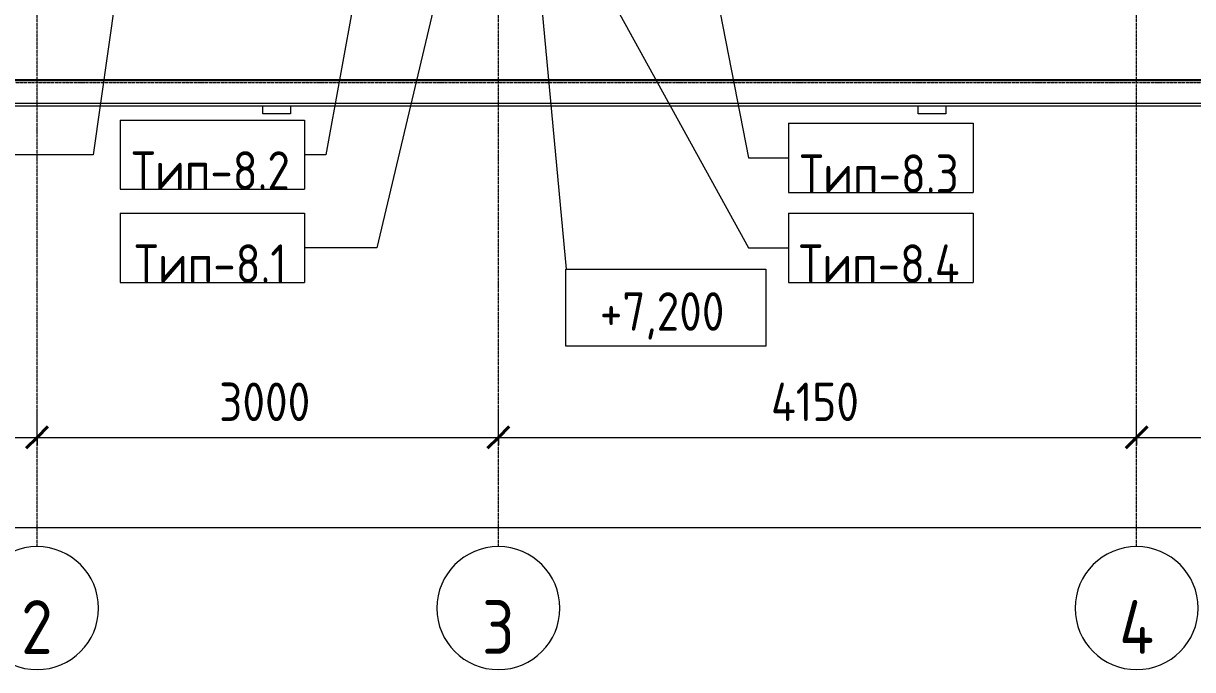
# Model space of a CAD drawing. Header units: millimetres. Extents: x -10474 to 67905, y -3824 to 44223.
# Drawn here: x -89 to 7514, y -3824 to 380 of the extents above; entities that cross this region are included whole.
import ezdxf

# ---------------------------------------------------------------- set-up
doc = ezdxf.new("R2010")
doc.units = ezdxf.units.MM
doc.linetypes.add('ADSK_Линия сетки', pattern=[25, 20, -2.5, 0, -2.5])
for name, color, linetype, lineweight in [('Аннотация', 7, 'Continuous', 20), ('Марки', 7, 'Continuous', 20), ('Оси', 7, 'Continuous', 9), ('Отметки', 7, 'Continuous', 9), ('Размеры', 7, 'Continuous', 9), ('Размеры-100', 7, 'Continuous', 9), ('Стены несущие', 7, 'Continuous', 30), ('Стены отделка', 7, 'Continuous', 30)]:
    doc.layers.add(name, color=color, linetype=linetype, lineweight=lineweight)
doc.styles.add('GOST Common', font='GOST_Common.ttf', dxfattribs={"width": 0.9, "height": 350})
doc.styles.add('GOST Common_2', font='GOST_Common.ttf', dxfattribs={"width": 0.9, "height": 250})
doc.styles.add('GOST Common_B', font='', dxfattribs={"width": 0.9, "height": 250})
doc.styles.get('GOST Common_B').set_extended_font_data('GOST Common', bold=True)
doc.dimstyles.new('ADSK_Основной_2_5_мм_Оси', dxfattribs={"dimscale": 304.8, "dimtxt": 251.428749, "dimasz": 0.463911, "dimexe": 0.492126, "dimexo": 0.492126, "dimgap": 0.098425, "dimtad": 1, "dimrnd": 0.01, "dimdsep": 46, "dimtxsty": 'GOST Common_2', "dimblk1": 'OBLIQUE', "dimblk2": 'OBLIQUE', "dimsah": 1, "dimcen": 0.09, "dimdle": 0.492126, "dimazin": 2, "dimtfac": 1, "dimtdec": 4, "dimtix": 1, "dimtmove": 0, "dimatfit": 3, "dimfxl": 1, "dimtvp": 1, "dimtolj": 1, "dimtzin": 0, "dimlwd": 20, "dimlwe": 20, "dimarcsym": 2})

# ---------------------------------------------------------------- blocks, each defined once
blk = doc.blocks.new('Ось сетки - Круг_Ø8 мм-8258-План потолков 2-го этажа')
at = {"layer": 'Оси', "lineweight": 20}
for start, end in [(360, 180), (180, 360)]:
    blk.add_arc((0, 0), 4, start, end, dxfattribs=at)
blk = doc.blocks.new('DIMBLOCK8-План потолков 2-го этажа')
at = {"layer": 'Размеры-100', "lineweight": 20, "transparency": 16777216}
for p, q in [((-6500.4, -2314), (-6500.4, -2164)), ((-0.4, -2314), (-0.4, -2164)), ((-6650.4, -2314), (-0.4, -2314)), ((-6500.4, -2314), (-6500.4, -2364)), ((-0.4, -2314), (-0.4, -2364))]:
    blk.add_line(p, q, dxfattribs=at)
at = {"layer": 'Размеры-100', "lineweight": 40, "transparency": 16777216}
for p, q in [((-6500.4, -2314), (-6429.7, -2243.3)), ((-0.4, -2314), (70.3, -2243.3)), ((-6500.4, -2314), (-6571.1, -2384.7)), ((-0.4, -2314), (-71.1, -2384.7))]:
    blk.add_line(p, q, dxfattribs=at)
at = {"layer": 'Размеры-100', "color": 0, "lineweight": 20, "transparency": 16777216, "insert": (-3565.8, -1957.3), "char_height": 250, "width": 756.843, "attachment_point": 1, "line_spacing_factor": 1.022761, "style": 'GOST Common_2'}
blk.add_mtext('6500', dxfattribs=at)
blk = doc.blocks.new('_Oblique')
at = {"color": 0, "linetype": 'ByBlock', "lineweight": -2}
blk.add_line((-0.5, -0.5), (0.5, 0.5), dxfattribs=at)
blk = doc.blocks.new('DIMBLOCK9-План потолков 2-го этажа')
at = {"layer": 'Размеры-100', "lineweight": 20, "transparency": 16777216}
for p, q in [((-0.4, -2314), (-0.4, -2164)), ((2999.6, -2314), (2999.6, -2164)), ((-0.4, -2314), (2999.6, -2314)), ((-0.4, -2314), (-0.4, -2364)), ((2999.6, -2314), (2999.6, -2364))]:
    blk.add_line(p, q, dxfattribs=at)
at = {"layer": 'Размеры-100', "lineweight": 40, "transparency": 16777216}
for p, q in [((-0.4, -2314), (70.3, -2243.3)), ((2999.6, -2314), (3070.3, -2243.3)), ((-0.4, -2314), (-71.1, -2384.7)), ((2999.6, -2314), (2928.9, -2384.7))]:
    blk.add_line(p, q, dxfattribs=at)
at = {"layer": 'Размеры-100', "color": 0, "lineweight": 20, "transparency": 16777216, "insert": (1184.2, -1957.3), "char_height": 250, "width": 756.843, "attachment_point": 1, "line_spacing_factor": 1.022761, "style": 'GOST Common_2'}
blk.add_mtext('3000', dxfattribs=at)
blk = doc.blocks.new('DIMBLOCK10-План потолков 2-го этажа')
at = {"layer": 'Размеры-100', "lineweight": 20, "transparency": 16777216}
for p, q in [((2999.6, -2314), (2999.6, -2164)), ((7149.6, -2314), (7149.6, -2164)), ((2999.6, -2314), (7149.6, -2314)), ((2999.6, -2314), (2999.6, -2364)), ((7149.6, -2314), (7149.6, -2364))]:
    blk.add_line(p, q, dxfattribs=at)
at = {"layer": 'Размеры-100', "lineweight": 40, "transparency": 16777216}
for p, q in [((2999.6, -2314), (3070.3, -2243.3)), ((7149.6, -2314), (7220.3, -2243.3)), ((2999.6, -2314), (2928.9, -2384.7)), ((7149.6, -2314), (7078.9, -2384.7))]:
    blk.add_line(p, q, dxfattribs=at)
at = {"layer": 'Размеры-100', "color": 0, "lineweight": 20, "transparency": 16777216, "insert": (4772, -1957.3), "char_height": 250, "width": 726.16, "attachment_point": 1, "line_spacing_factor": 1.022761, "style": 'GOST Common_2'}
blk.add_mtext('4150', dxfattribs=at)
blk = doc.blocks.new('DIMBLOCK11-План потолков 2-го этажа')
at = {"layer": 'Размеры-100', "lineweight": 20, "transparency": 16777216}
for p, q in [((7149.6, -2314), (7149.6, -2164)), ((10149.6, -2314), (10149.6, -2164)), ((7149.6, -2314), (10149.6, -2314)), ((7149.6, -2314), (7149.6, -2364)), ((10149.6, -2314), (10149.6, -2364))]:
    blk.add_line(p, q, dxfattribs=at)
at = {"layer": 'Размеры-100', "lineweight": 40, "transparency": 16777216}
for p, q in [((7149.6, -2314), (7220.3, -2243.3)), ((10149.6, -2314), (10220.3, -2243.3)), ((7149.6, -2314), (7078.9, -2384.7)), ((10149.6, -2314), (10078.9, -2384.7))]:
    blk.add_line(p, q, dxfattribs=at)
at = {"layer": 'Размеры-100', "color": 0, "lineweight": 20, "transparency": 16777216, "insert": (8334.2, -1957.3), "char_height": 250, "width": 756.843, "attachment_point": 1, "line_spacing_factor": 1.022761, "style": 'GOST Common_2'}
blk.add_mtext('3000', dxfattribs=at)
blk = doc.blocks.new('DIMBLOCK19-План потолков 2-го этажа')
at = {"layer": 'Размеры-100', "lineweight": 20, "transparency": 16777216}
for p, q in [((-6500.4, -2900.8), (-6500.4, -2750.8)), ((55349.6, -2900.8), (55349.6, -2750.8)), ((-6650.4, -2900.8), (55499.6, -2900.8)), ((-6500.4, -2900.8), (-6500.4, -2950.9)), ((55349.6, -2900.8), (55349.6, -2950.9))]:
    blk.add_line(p, q, dxfattribs=at)
at = {"layer": 'Размеры-100', "lineweight": 40, "transparency": 16777216}
for p, q in [((-6500.4, -2900.8), (-6429.7, -2830.1)), ((55349.6, -2900.8), (55420.3, -2830.1)), ((-6500.4, -2900.8), (-6571.1, -2971.5)), ((55349.6, -2900.8), (55278.9, -2971.5))]:
    blk.add_line(p, q, dxfattribs=at)
at = {"layer": 'Размеры-100', "color": 0, "lineweight": 20, "transparency": 16777216, "insert": (24053.8, -2544.1), "char_height": 250, "width": 889.802, "attachment_point": 1, "line_spacing_factor": 1.022761, "style": 'GOST Common_2'}
blk.add_mtext('61850', dxfattribs=at)
blk = doc.blocks.new('ADSK_Марка_Потолок - ADSK_Марка и Смещение от уровня-155896-План потолков 2-го этажа')
at = {"layer": 'Марки'}
for p, q in [((-6, 4.5), (-6, 0)), ((-6, 4.5), (6, 4.5)), ((6, 4.5), (6, 0)), ((-6, 0), (6, 0))]:
    blk.add_line(p, q, dxfattribs=at)
blk = doc.blocks.new('Высотные отметки - Рамка-12095-План потолков 2-го этажа')
at = {"layer": 'Аннотация'}
for p, q in [((-6.5, 0), (-6.5, 5)), ((-6.5, 5), (6.5, 5)), ((6.5, 5), (6.5, 0)), ((6.5, 0), (-6.5, 0))]:
    blk.add_line(p, q, dxfattribs=at)

msp = doc.modelspace()

# ---------------------------------------------------------------- linework, layer by layer
at = {"layer": 'Марки'}
for p, q in [((4296.05, 1185.482), (4626.439, -494.878)), ((2733.425, 1135.212), (2209.619, -1080.298)), ((2132.589, 927.231), (1878.389, -474.719)), ((3491.258, 981.737), (4626.439, -1080.298)), ((555.543, 865.607), (364.437, -474.719)), ((364.437, -474.719), (-168.541, -474.719)), ((1878.389, -474.719), (1739.735, -474.719)), ((4626.439, -494.878), (4886.911, -494.878)), ((2209.619, -1080.298), (1739.735, -1080.298)), ((4626.439, -1080.298), (4886.911, -1080.298))]:
    msp.add_line(p, q, dxfattribs=at)
at = {"layer": 'Оси', "linetype": 'ADSK_Линия сетки'}
for p, q in [((-0.435, -3024.361), (-0.435, 44222.998)), ((2999.565, -3024.361), (2999.565, 44222.998)), ((7149.565, -3024.361), (7149.565, 20782.525)), ((-9674.401, -5), (50122.26, -5))]:
    msp.add_line(p, q, dxfattribs=at)
at = {"layer": 'Отметки', "lineweight": 20}
for p, q in [((3238.993, 948.892), (3441.083, -1220.202)), ((3441.083, -1220.202), (4087.769, -1220.202))]:
    msp.add_line(p, q, dxfattribs=at)
at = {"layer": 'Стены несущие'}
msp.add_line((7678.134, 11.098), (-338.149, 11.098), dxfattribs=at)
at = {"layer": 'Стены отделка', "lineweight": 9}
for p, q in [((-487.438, -138.902), (7828.134, -138.902)), ((7848.134, -158.902), (-507.343, -158.902)), ((1468.657, -208.902), (1468.657, -158.902)), ((1648.655, -208.902), (1468.657, -208.902)), ((1648.655, -158.902), (1648.655, -208.902)), ((5728.666, -208.902), (5728.666, -158.902)), ((5908.637, -208.902), (5728.666, -208.902)), ((5908.637, -158.902), (5908.637, -208.902))]:
    msp.add_line(p, q, dxfattribs=at)

# ---------------------------------------------------------------- block references
at = {"layer": 'Марки', "xscale": 99.99999999999993, "yscale": 99.99999999999993, "zscale": 99.99999999999993}
for p in [(1139.735, -699.719), (5486.911, -719.878), (1139.735, -1305.298), (5486.911, -1305.298)]:
    msp.add_blockref('ADSK_Марка_Потолок - ADSK_Марка и Смещение от уровня-155896-План потолков 2-го этажа', p, dxfattribs=at)
at = {"layer": 'Оси', "lineweight": 20, "xscale": 99.99999999999993, "yscale": 99.99999999999993, "zscale": 99.99999999999993}
for p in [(-0.435, -3424.361), (2999.565, -3424.361), (7149.565, -3424.361)]:
    msp.add_blockref('Ось сетки - Круг_Ø8 мм-8258-План потолков 2-го этажа', p, dxfattribs=at)
at = {"layer": 'Отметки', "lineweight": 20, "xscale": 99.99999999999993, "yscale": 99.99999999999993, "zscale": 99.99999999999993, "rotation": 180}
msp.add_blockref('Высотные отметки - Рамка-12095-План потолков 2-го этажа', (4087.769, -1220.202), dxfattribs=at)

# ---------------------------------------------------------------- texts
at = {"layer": 'Марки', "lineweight": 9, "char_height": 250, "attachment_point": 5, "line_spacing_factor": 1.022766, "style": 'GOST Common_B'}
for s, insert, width in [('\\pt1143,2286,3429,4572,5715,6858,8001,9144,10287,11430,12573,13716,14859,16002,17145,18288,19431,20574,21717,22860,24003,25146,26289,27432,28575,29718,30861,32004,33147,34290,35433,36576;Тип-8.2', (1129.554, -577.564), 1065.6), ('\\pt1143,2286,3429,4572,5715,6858,8001,9144,10287,11430,12573,13716,14859,16002,17145,18288,19431,20574,21717,22860,24003,25146,26289,27432,28575,29718,30861,32004,33147,34290,35433,36576;Тип-8.3', (5476.73, -597.723), 1065.6), ('\\pt1143,2286,3429,4572,5715,6858,8001,9144,10287,11430,12573,13716,14859,16002,17145,18288,19431,20574,21717,22860,24003,25146,26289,27432,28575,29718,30861,32004,33147,34290,35433,36576;Тип-8.1', (1129.104, -1183.142), 1024.2), ('\\pt1143,2286,3429,4572,5715,6858,8001,9144,10287,11430,12573,13716,14859,16002,17145,18288,19431,20574,21717,22860,24003,25146,26289,27432,28575,29718,30861,32004,33147,34290,35433,36576;Тип-8.4', (5476.28, -1183.142), 1089.9)]:
    msp.add_mtext(s, dxfattribs=dict(at, insert=insert, width=width))
at = {"layer": 'Оси', "char_height": 350, "attachment_point": 5, "line_spacing_factor": 1.022766, "style": 'GOST Common'}
for s, insert, width in [('\\pt89.999,180.0015,270.0005,359.9995,449.9985,540.001,630,719.999,810.0015,900.0005,989.9995,1079.9985,1170.001,1260,1349.999,1440.0015,1530.0005,1619.9995,1709.9985,1800.001,1890,1979.999,2070.0015,2160.0005,2249.9995,2339.9985,2430.001,2520,2609.999,2700.0015,2790.0005,2879.9995;2', (-1.265, -3547.265), 232.2), ('\\pt89.999,180.0015,270.0005,359.9995,449.9985,540.001,630,719.999,810.0015,900.0005,989.9995,1079.9985,1170.001,1260,1349.999,1440.0015,1530.0005,1619.9995,1709.9985,1800.001,1890,1979.999,2070.0015,2160.0005,2249.9995,2339.9985,2430.001,2520,2609.999,2700.0015,2790.0005,2879.9995;3', (2998.735, -3547.265), 225.9), ('\\pt89.999,180.0015,270.0005,359.9995,449.9985,540.001,630,719.999,810.0015,900.0005,989.9995,1079.9985,1170.001,1260,1349.999,1440.0015,1530.0005,1619.9995,1709.9985,1800.001,1890,1979.999,2070.0015,2160.0005,2249.9995,2339.9985,2430.001,2520,2609.999,2700.0015,2790.0005,2879.9995;4', (7149.185, -3547.265), 261.9)]:
    msp.add_mtext(s, dxfattribs=dict(at, insert=insert, width=width))
at = {"layer": 'Отметки', "lineweight": 20, "insert": (3659.093, -1369.645), "char_height": 250, "width": 1028.82257, "attachment_point": 1, "line_spacing_factor": 1.022761, "style": 'GOST Common_2'}
msp.add_mtext('+7,200', dxfattribs=at)

# ---------------------------------------------------------------- dimensions: what is measured, and where the dimension line sits
at = {"layer": 'Размеры', "lineweight": 20}
for base, p1, p2, override, picture, middle in [((-0.435, -2314.023), (-6500.435, -2214.038), (-0.435, -2214.038), {"dimpost": '<>', "dimfxl": 6500}, 'DIMBLOCK8-План потолков 2-го этажа', (-3250.435, -2159.023)), ((2999.565, -2314.023), (-0.435, -2214.038), (2999.565, -2214.038), {"dimpost": '<>', "dimfxl": 3000}, 'DIMBLOCK9-План потолков 2-го этажа', (1499.565, -2159.023)), ((7149.565, -2314.023), (2999.565, -2214.038), (7149.565, -2214.038), {"dimpost": '<>', "dimfxl": 4150}, 'DIMBLOCK10-План потолков 2-го этажа', (5074.565, -2159.023)), ((10149.565, -2314.023), (7149.565, -2214.038), (10149.565, -2214.038), {"dimpost": '<>', "dimfxl": 3000}, 'DIMBLOCK11-План потолков 2-го этажа', (8649.565, -2159.023)), ((55349.565, -2900.84), (-6500.435, -2800.855), (55349.565, -2800.855), {"dimpost": '<>', "dimfxl": 61850}, 'DIMBLOCK19-План потолков 2-го этажа', (24424.565, -2745.84))]:
    dim = msp.add_linear_dim(base=base, p1=p1, p2=p2, dimstyle='ADSK_Основной_2_5_мм_Оси', override=override, dxfattribs=at)
    dim.commit()
    dim.dimension.update_dxf_attribs({"geometry": picture, "text_midpoint": middle})

doc.saveas('drawing.dxf')
